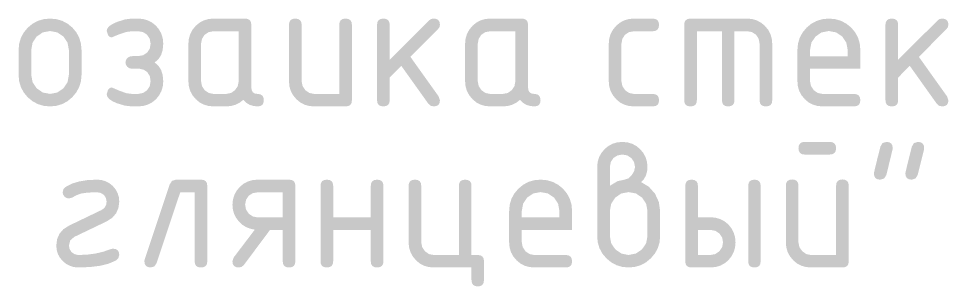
# Model space of a CAD drawing. Header units: millimetres. Extents: x -546 to 1681, y -650 to 1730.
# Drawn here: x 1016.82 to 1039.22, y 727.79 to 734.24 of the extents above; entities that cross this region are included whole.
import ezdxf

# ---------------------------------------------------------------- set-up
doc = ezdxf.new("R2010")
doc.units = ezdxf.units.MM

msp = doc.modelspace()

# ---------------------------------------------------------------- hatches: boundary and pattern name
h = msp.add_hatch(color=7)
h.paths.add_polyline_path([(1016.817, 732.882), (1016.817, 733.487), (1016.831, 733.64), (1016.872, 733.78), (1016.94, 733.908), (1017.037, 734.025), (1017.154, 734.122), (1017.282, 734.19), (1017.422, 734.231), (1017.575, 734.245), (1017.727, 734.231), (1017.868, 734.191), (1017.996, 734.123), (1018.112, 734.029), (1018.209, 733.912), (1018.278, 733.784), (1018.319, 733.642), (1018.333, 733.487), (1018.333, 732.882), (1018.319, 732.732), (1018.276, 732.593), (1018.206, 732.465), (1018.108, 732.348), (1017.994, 732.252), (1017.865, 732.183), (1017.725, 732.142), (1017.575, 732.128), (1017.422, 732.142), (1017.282, 732.183), (1017.154, 732.252), (1017.037, 732.348), (1016.94, 732.465), (1016.872, 732.593), (1016.831, 732.732)])
h.paths.add_polyline_path([(1018.028, 732.886), (1018.028, 733.491), (1017.996, 733.665), (1017.897, 733.813), (1017.75, 733.912), (1017.575, 733.945), (1017.4, 733.912), (1017.253, 733.813), (1017.154, 733.665), (1017.122, 733.491), (1017.122, 732.886), (1017.154, 732.709), (1017.253, 732.564), (1017.4, 732.463), (1017.575, 732.429), (1017.75, 732.463), (1017.897, 732.564), (1017.996, 732.711)])
h = msp.add_hatch(color=7)
h.dxf.hatch_style = 2
h.paths.add_polyline_path([(1019.997, 732.734), (1019.978, 732.859), (1019.917, 732.954), (1019.841, 733.008), (1019.739, 733.035), (1019.545, 733.035), (1019.482, 733.05), (1019.439, 733.081), (1019.404, 733.129), (1019.392, 733.187), (1019.404, 733.248), (1019.439, 733.297), (1019.498, 733.331), (1019.586, 733.343), (1019.633, 733.343), (1019.684, 733.339), (1019.818, 733.361), (1019.917, 733.428), (1019.978, 733.523), (1019.997, 733.64), (1019.977, 733.757), (1019.913, 733.855), (1019.814, 733.92), (1019.697, 733.94), (1019.545, 733.94), (1019.404, 733.921), (1019.235, 733.864), (1019.154, 733.831), (1019.097, 733.807), (1019.063, 733.793), (1019.012, 733.801), (1018.973, 733.843), (1018.939, 733.948), (1018.955, 734.007), (1019.002, 734.063), (1019.08, 734.115), (1019.189, 734.164), (1019.379, 734.225), (1019.545, 734.245), (1019.697, 734.245), (1019.819, 734.234), (1019.932, 734.201), (1020.035, 734.147), (1020.128, 734.071), (1020.204, 733.978), (1020.258, 733.875), (1020.291, 733.762), (1020.302, 733.64), (1020.289, 733.492), (1020.251, 733.367), (1020.186, 733.265), (1020.095, 733.187), (1020.186, 733.108), (1020.251, 733.006), (1020.289, 732.881), (1020.302, 732.734), (1020.291, 732.611), (1020.258, 732.499), (1020.204, 732.396), (1020.128, 732.302), (1020.035, 732.225), (1019.932, 732.171), (1019.819, 732.139), (1019.697, 732.128), (1019.545, 732.128), (1019.376, 732.147), (1019.185, 732.204), (1019.076, 732.254), (1019, 732.307), (1018.954, 732.364), (1018.939, 732.425), (1018.973, 732.531), (1019.012, 732.571), (1019.057, 732.585), (1019.071, 732.581), (1019.106, 732.566), (1019.162, 732.542), (1019.24, 732.509), (1019.405, 732.448), (1019.545, 732.429), (1019.697, 732.429), (1019.814, 732.451), (1019.913, 732.518), (1019.976, 732.616)])
h = msp.add_hatch(color=7)
h.paths.add_polyline_path([(1022.119, 733.94), (1021.514, 733.94), (1021.396, 733.918), (1021.298, 733.855), (1021.235, 733.757), (1021.213, 733.64), (1021.213, 732.734), (1021.235, 732.618), (1021.302, 732.518), (1021.4, 732.451), (1021.514, 732.429), (1021.818, 732.429), (1021.934, 732.451), (1022.03, 732.518), (1022.097, 732.616), (1022.119, 732.734)])
h.paths.add_polyline_path([(1022.724, 732.277), (1022.715, 732.21), (1022.687, 732.164), (1022.64, 732.137), (1022.576, 732.128), (1022.474, 732.138), (1022.382, 732.167), (1022.301, 732.216), (1022.229, 732.285), (1022.139, 732.216), (1022.041, 732.167), (1021.934, 732.138), (1021.818, 732.128), (1021.514, 732.128), (1021.392, 732.139), (1021.279, 732.171), (1021.177, 732.225), (1021.086, 732.302), (1021.008, 732.395), (1020.953, 732.497), (1020.919, 732.61), (1020.908, 732.734), (1020.908, 733.64), (1020.919, 733.762), (1020.953, 733.875), (1021.008, 733.978), (1021.086, 734.071), (1021.177, 734.147), (1021.279, 734.201), (1021.392, 734.234), (1021.514, 734.245), (1022.271, 734.245), (1022.338, 734.236), (1022.386, 734.207), (1022.414, 734.161), (1022.424, 734.097), (1022.424, 732.581), (1022.434, 732.515), (1022.462, 732.467), (1022.51, 732.438), (1022.576, 732.429), (1022.64, 732.419), (1022.687, 732.391), (1022.715, 732.343)])
h = msp.add_hatch(color=7)
h.dxf.hatch_style = 2
h.paths.add_polyline_path([(1024.847, 734.097), (1024.847, 732.277), (1024.837, 732.21), (1024.808, 732.164), (1024.761, 732.137), (1024.694, 732.128), (1023.936, 732.128), (1023.814, 732.139), (1023.702, 732.171), (1023.6, 732.225), (1023.509, 732.302), (1023.431, 732.395), (1023.375, 732.497), (1023.342, 732.61), (1023.331, 732.734), (1023.331, 734.097), (1023.34, 734.161), (1023.369, 734.207), (1023.417, 734.236), (1023.483, 734.245), (1023.55, 734.236), (1023.597, 734.207), (1023.626, 734.161), (1023.636, 734.097), (1023.636, 732.734), (1023.658, 732.618), (1023.725, 732.518), (1023.823, 732.451), (1023.936, 732.429), (1024.542, 732.429), (1024.542, 734.097), (1024.551, 734.161), (1024.58, 734.207), (1024.627, 734.236), (1024.694, 734.245), (1024.761, 734.236), (1024.808, 734.207), (1024.837, 734.161)])
h = msp.add_hatch(color=7)
h.dxf.hatch_style = 2
h.paths.add_polyline_path([(1025.757, 733.25), (1026.71, 734.203), (1026.756, 734.235), (1026.816, 734.245), (1026.883, 734.236), (1026.93, 734.207), (1026.959, 734.161), (1026.968, 734.097), (1026.956, 734.039), (1026.922, 733.991), (1026.257, 733.322), (1026.939, 732.365), (1026.968, 732.277), (1026.959, 732.21), (1026.93, 732.164), (1026.883, 732.137), (1026.816, 732.128), (1026.743, 732.144), (1026.689, 732.192), (1026.037, 733.106), (1025.757, 732.823), (1025.757, 732.277), (1025.748, 732.21), (1025.719, 732.164), (1025.672, 732.137), (1025.605, 732.128), (1025.538, 732.137), (1025.491, 732.164), (1025.462, 732.21), (1025.453, 732.277), (1025.453, 734.097), (1025.462, 734.161), (1025.491, 734.207), (1025.538, 734.236), (1025.605, 734.245), (1025.672, 734.236), (1025.719, 734.207), (1025.748, 734.161), (1025.757, 734.097)])
h = msp.add_hatch(color=7)
h.paths.add_polyline_path([(1028.785, 733.94), (1028.18, 733.94), (1028.062, 733.918), (1027.964, 733.855), (1027.901, 733.757), (1027.879, 733.64), (1027.879, 732.734), (1027.901, 732.618), (1027.968, 732.518), (1028.066, 732.451), (1028.18, 732.429), (1028.484, 732.429), (1028.6, 732.451), (1028.696, 732.518), (1028.763, 732.616), (1028.785, 732.734)])
h.paths.add_polyline_path([(1029.391, 732.277), (1029.381, 732.21), (1029.353, 732.164), (1029.307, 732.137), (1029.242, 732.128), (1029.14, 732.138), (1029.048, 732.167), (1028.967, 732.216), (1028.895, 732.285), (1028.805, 732.216), (1028.707, 732.167), (1028.6, 732.138), (1028.484, 732.128), (1028.18, 732.128), (1028.058, 732.139), (1027.945, 732.171), (1027.843, 732.225), (1027.752, 732.302), (1027.675, 732.395), (1027.619, 732.497), (1027.585, 732.61), (1027.574, 732.734), (1027.574, 733.64), (1027.585, 733.762), (1027.619, 733.875), (1027.675, 733.978), (1027.752, 734.071), (1027.843, 734.147), (1027.945, 734.201), (1028.058, 734.234), (1028.18, 734.245), (1028.937, 734.245), (1029.004, 734.236), (1029.052, 734.207), (1029.081, 734.161), (1029.09, 734.097), (1029.09, 732.581), (1029.1, 732.515), (1029.128, 732.467), (1029.176, 732.438), (1029.242, 732.429), (1029.307, 732.419), (1029.353, 732.391), (1029.381, 732.343)])
h = msp.add_hatch(color=7)
h.dxf.hatch_style = 2
h.paths.add_polyline_path([(1031.34, 733.64), (1031.34, 732.734), (1031.362, 732.618), (1031.429, 732.518), (1031.527, 732.451), (1031.641, 732.429), (1032.094, 732.429), (1032.161, 732.419), (1032.208, 732.391), (1032.237, 732.343), (1032.246, 732.277), (1032.237, 732.21), (1032.208, 732.164), (1032.161, 732.137), (1032.094, 732.128), (1031.641, 732.128), (1031.519, 732.139), (1031.406, 732.171), (1031.304, 732.225), (1031.213, 732.302), (1031.136, 732.395), (1031.08, 732.497), (1031.046, 732.61), (1031.035, 732.734), (1031.035, 733.64), (1031.046, 733.762), (1031.08, 733.875), (1031.136, 733.978), (1031.213, 734.071), (1031.304, 734.147), (1031.406, 734.201), (1031.519, 734.234), (1031.641, 734.245), (1032.094, 734.245), (1032.161, 734.235), (1032.208, 734.207), (1032.237, 734.159), (1032.246, 734.093), (1032.237, 734.026), (1032.208, 733.978), (1032.161, 733.95), (1032.094, 733.94), (1031.641, 733.94), (1031.523, 733.918), (1031.425, 733.855), (1031.362, 733.757)])
h = msp.add_hatch(color=7)
h.dxf.hatch_style = 2
h.paths.add_polyline_path([(1033.005, 734.245), (1034.368, 734.245), (1034.49, 734.234), (1034.601, 734.201), (1034.702, 734.147), (1034.795, 734.071), (1034.873, 733.978), (1034.929, 733.875), (1034.962, 733.762), (1034.973, 733.64), (1034.973, 732.277), (1034.964, 732.21), (1034.935, 732.164), (1034.887, 732.137), (1034.821, 732.128), (1034.754, 732.137), (1034.706, 732.164), (1034.678, 732.21), (1034.668, 732.277), (1034.668, 733.64), (1034.647, 733.757), (1034.584, 733.855), (1034.485, 733.92), (1034.368, 733.94), (1034.063, 733.94), (1034.063, 732.277), (1034.054, 732.21), (1034.025, 732.164), (1033.977, 732.137), (1033.911, 732.128), (1033.846, 732.137), (1033.8, 732.164), (1033.772, 732.21), (1033.762, 732.277), (1033.762, 733.94), (1033.157, 733.94), (1033.157, 732.277), (1033.148, 732.21), (1033.119, 732.164), (1033.071, 732.137), (1033.005, 732.128), (1032.938, 732.137), (1032.89, 732.164), (1032.862, 732.21), (1032.852, 732.277), (1032.852, 734.097), (1032.862, 734.161), (1032.89, 734.207), (1032.938, 734.236)])
h = msp.add_hatch(color=7)
h.paths.add_polyline_path([(1036.338, 733.945), (1036.163, 733.912), (1036.016, 733.813), (1035.917, 733.666), (1035.884, 733.491), (1035.884, 733.339), (1036.791, 733.339), (1036.791, 733.491), (1036.758, 733.666), (1036.659, 733.813), (1036.513, 733.912)])
h.paths.add_polyline_path([(1035.884, 733.035), (1035.884, 732.734), (1035.907, 732.618), (1035.974, 732.518), (1036.072, 732.451), (1036.185, 732.429), (1036.943, 732.429), (1037.01, 732.419), (1037.057, 732.391), (1037.086, 732.343), (1037.096, 732.277), (1037.086, 732.21), (1037.057, 732.164), (1037.01, 732.137), (1036.943, 732.128), (1036.185, 732.128), (1036.063, 732.139), (1035.951, 732.171), (1035.849, 732.225), (1035.758, 732.302), (1035.68, 732.395), (1035.624, 732.497), (1035.591, 732.61), (1035.58, 732.734), (1035.58, 733.487), (1035.593, 733.64), (1035.634, 733.78), (1035.703, 733.908), (1035.8, 734.025), (1035.917, 734.122), (1036.045, 734.19), (1036.185, 734.231), (1036.338, 734.245), (1036.49, 734.231), (1036.63, 734.191), (1036.758, 734.123), (1036.875, 734.029), (1036.972, 733.912), (1037.041, 733.784), (1037.082, 733.644), (1037.096, 733.491), (1037.096, 733.035)])
h = msp.add_hatch(color=7)
h.dxf.hatch_style = 2
h.paths.add_polyline_path([(1038.006, 733.25), (1038.959, 734.203), (1039.005, 734.235), (1039.065, 734.245), (1039.132, 734.236), (1039.179, 734.207), (1039.208, 734.161), (1039.217, 734.097), (1039.205, 734.039), (1039.17, 733.991), (1038.506, 733.322), (1039.188, 732.365), (1039.217, 732.277), (1039.208, 732.21), (1039.179, 732.164), (1039.132, 732.137), (1039.065, 732.128), (1038.992, 732.144), (1038.938, 732.192), (1038.286, 733.106), (1038.006, 732.823), (1038.006, 732.277), (1037.997, 732.21), (1037.968, 732.164), (1037.921, 732.137), (1037.854, 732.128), (1037.787, 732.137), (1037.74, 732.164), (1037.711, 732.21), (1037.701, 732.277), (1037.701, 734.097), (1037.711, 734.161), (1037.74, 734.207), (1037.787, 734.236), (1037.854, 734.245), (1037.921, 734.236), (1037.968, 734.207), (1037.997, 734.161), (1038.006, 734.097)])
h = msp.add_hatch(color=7)
h.paths.add_polyline_path([(1031.061, 730.214), (1031.245, 730.325), (1031.413, 730.362), (1031.504, 730.39), (1031.587, 730.468), (1031.647, 730.568), (1031.667, 730.667), (1031.645, 730.785), (1031.578, 730.883), (1031.48, 730.947), (1031.362, 730.968), (1031.245, 730.946), (1031.146, 730.883), (1031.083, 730.785), (1031.061, 730.667)])
h.paths.add_polyline_path([(1031.815, 730.303), (1032.003, 730.189), (1032.149, 730.024), (1032.241, 729.824), (1032.272, 729.609), (1032.272, 728.999), (1032.258, 728.849), (1032.216, 728.709), (1032.145, 728.58), (1032.048, 728.466), (1031.933, 728.369), (1031.805, 728.3), (1031.665, 728.259), (1031.514, 728.246), (1031.362, 728.259), (1031.222, 728.3), (1031.094, 728.369), (1030.977, 728.466), (1030.88, 728.582), (1030.811, 728.71), (1030.77, 728.849), (1030.756, 728.999), (1030.756, 730.667), (1030.768, 730.789), (1030.801, 730.902), (1030.857, 731.005), (1030.935, 731.099), (1031.027, 731.174), (1031.129, 731.229), (1031.24, 731.261), (1031.362, 731.272), (1031.484, 731.261), (1031.597, 731.228), (1031.7, 731.173), (1031.794, 731.095), (1031.869, 731.003), (1031.923, 730.901), (1031.956, 730.789), (1031.968, 730.667), (1031.958, 730.558), (1031.929, 730.461), (1031.882, 730.376)])
h.paths.add_polyline_path([(1031.968, 729.004), (1031.968, 729.609), (1031.935, 729.782), (1031.836, 729.931), (1031.689, 730.03), (1031.514, 730.062), (1031.339, 730.03), (1031.193, 729.931), (1031.094, 729.782), (1031.061, 729.609), (1031.061, 729.004), (1031.094, 728.827), (1031.193, 728.682), (1031.339, 728.581), (1031.514, 728.546), (1031.689, 728.581), (1031.836, 728.682), (1031.935, 728.828)])
h = msp.add_hatch(color=7)
h.paths.add_polyline_path([(1036.816, 730.214), (1036.816, 728.394), (1036.807, 728.328), (1036.778, 728.282), (1036.731, 728.254), (1036.664, 728.246), (1035.906, 728.246), (1035.784, 728.256), (1035.672, 728.288), (1035.57, 728.342), (1035.479, 728.419), (1035.401, 728.513), (1035.345, 728.616), (1035.312, 728.729), (1035.301, 728.851), (1035.301, 730.214), (1035.31, 730.281), (1035.339, 730.329), (1035.386, 730.357), (1035.453, 730.367), (1035.52, 730.357), (1035.567, 730.329), (1035.596, 730.281), (1035.605, 730.214), (1035.605, 728.851), (1035.628, 728.736), (1035.695, 728.639), (1035.792, 728.569), (1035.906, 728.546), (1036.512, 728.546), (1036.512, 730.214), (1036.521, 730.281), (1036.55, 730.329), (1036.597, 730.357), (1036.664, 730.367), (1036.731, 730.357), (1036.778, 730.329), (1036.807, 730.281)])
h.paths.add_polyline_path([(1036.359, 730.968), (1035.754, 730.968), (1035.689, 730.977), (1035.643, 731.006), (1035.615, 731.053), (1035.605, 731.12), (1035.615, 731.187), (1035.643, 731.234), (1035.689, 731.263), (1035.754, 731.272), (1036.359, 731.272), (1036.426, 731.263), (1036.473, 731.234), (1036.502, 731.187), (1036.512, 731.12), (1036.502, 731.053), (1036.473, 731.006), (1036.426, 730.977)])
h = msp.add_hatch(color=7)
h.paths.add_polyline_path([(1037.727, 731.272), (1037.791, 731.263), (1037.838, 731.235), (1037.866, 731.188), (1037.875, 731.124), (1037.871, 731.086), (1037.723, 730.476), (1037.671, 730.391), (1037.575, 730.362), (1037.508, 730.372), (1037.46, 730.4), (1037.432, 730.448), (1037.422, 730.514), (1037.432, 730.562), (1037.461, 730.686), (1037.51, 730.884), (1037.579, 731.158), (1037.629, 731.244)])
h.paths.add_polyline_path([(1038.481, 731.272), (1038.547, 731.263), (1038.595, 731.235), (1038.624, 731.188), (1038.633, 731.124), (1038.629, 731.082), (1038.477, 730.476), (1038.427, 730.391), (1038.332, 730.362), (1038.266, 730.372), (1038.218, 730.4), (1038.19, 730.448), (1038.18, 730.514), (1038.19, 730.562), (1038.219, 730.686), (1038.268, 730.884), (1038.337, 731.158), (1038.387, 731.244)])
h = msp.add_hatch(color=7)
h.dxf.hatch_style = 2
h.paths.add_polyline_path([(1019.089, 728.699), (1019.156, 728.689), (1019.203, 728.661), (1019.232, 728.613), (1019.242, 728.546), (1019.22, 728.47), (1019.157, 728.411), (1018.991, 728.339), (1018.785, 728.287), (1018.54, 728.256), (1018.255, 728.246), (1018.15, 728.255), (1018.053, 728.284), (1017.963, 728.331), (1017.882, 728.398), (1017.813, 728.479), (1017.764, 728.569), (1017.735, 728.668), (1017.726, 728.775), (1017.745, 728.929), (1017.802, 729.06), (1017.897, 729.168), (1018.03, 729.253), (1018.814, 729.63), (1018.867, 729.666), (1018.905, 729.711), (1018.929, 729.766), (1018.937, 729.833), (1018.921, 729.92), (1018.873, 729.994), (1018.797, 730.042), (1018.712, 730.057), (1018.486, 730.051), (1018.327, 730.028), (1018.219, 729.99), (1018.098, 729.926), (1018.03, 729.909), (1017.973, 729.919), (1017.925, 729.952), (1017.889, 730.003), (1017.878, 730.057), (1017.898, 730.133), (1017.959, 730.193), (1018.106, 730.268), (1018.28, 730.32), (1018.482, 730.352), (1018.712, 730.362), (1018.817, 730.353), (1018.914, 730.324), (1019.004, 730.277), (1019.085, 730.21), (1019.154, 730.127), (1019.203, 730.038), (1019.232, 729.94), (1019.242, 729.833), (1019.222, 729.679), (1019.165, 729.548), (1019.07, 729.44), (1018.937, 729.355), (1018.158, 728.982), (1018.062, 728.899), (1018.03, 728.775), (1018.046, 728.688), (1018.094, 728.614), (1018.168, 728.564), (1018.255, 728.546), (1018.47, 728.555), (1018.671, 728.581), (1018.857, 728.625), (1019.03, 728.686)])
h = msp.add_hatch(color=7)
h.dxf.hatch_style = 2
h.paths.add_polyline_path([(1020.605, 730.362), (1021.211, 730.362), (1021.277, 730.353), (1021.325, 730.325), (1021.354, 730.278), (1021.363, 730.214), (1021.363, 728.394), (1021.354, 728.328), (1021.325, 728.282), (1021.277, 728.254), (1021.211, 728.246), (1021.144, 728.254), (1021.096, 728.282), (1021.068, 728.328), (1021.058, 728.394), (1021.058, 730.057), (1020.711, 730.057), (1020.14, 728.347), (1020.089, 728.271), (1020, 728.246), (1019.933, 728.255), (1019.885, 728.284), (1019.857, 728.331), (1019.847, 728.398), (1019.856, 728.445), (1020.453, 730.239), (1020.513, 730.333)])
h = msp.add_hatch(color=7)
h.paths.add_polyline_path([(1022.507, 729.156), (1022.397, 729.18), (1022.295, 729.22), (1022.203, 729.278), (1022.122, 729.355), (1022.055, 729.444), (1022.007, 729.54), (1021.979, 729.644), (1021.969, 729.757), (1021.98, 729.879), (1022.014, 729.992), (1022.069, 730.095), (1022.147, 730.189), (1022.238, 730.264), (1022.34, 730.318), (1022.452, 730.351), (1022.575, 730.362), (1023.332, 730.362), (1023.399, 730.353), (1023.447, 730.325), (1023.475, 730.278), (1023.485, 730.214), (1023.485, 728.394), (1023.475, 728.328), (1023.447, 728.282), (1023.399, 728.254), (1023.332, 728.246), (1023.266, 728.254), (1023.218, 728.282), (1023.19, 728.328), (1023.18, 728.394), (1023.18, 729.152), (1022.875, 729.152), (1022.244, 728.305), (1022.189, 728.259), (1022.122, 728.246), (1022.055, 728.254), (1022.007, 728.282), (1021.979, 728.328), (1021.969, 728.394), (1021.999, 728.487)])
h.paths.add_polyline_path([(1022.274, 729.757), (1022.296, 729.641), (1022.363, 729.541), (1022.461, 729.474), (1022.575, 729.452), (1023.18, 729.452), (1023.18, 730.057), (1022.575, 730.057), (1022.457, 730.036), (1022.359, 729.973), (1022.296, 729.874)])
h = msp.add_hatch(color=7)
h.dxf.hatch_style = 2
h.paths.add_polyline_path([(1024.396, 729.152), (1024.396, 728.394), (1024.386, 728.328), (1024.358, 728.282), (1024.31, 728.254), (1024.243, 728.246), (1024.177, 728.254), (1024.129, 728.282), (1024.1, 728.328), (1024.091, 728.394), (1024.091, 730.214), (1024.1, 730.278), (1024.129, 730.325), (1024.177, 730.353), (1024.243, 730.362), (1024.31, 730.353), (1024.358, 730.325), (1024.386, 730.278), (1024.396, 730.214), (1024.396, 729.456), (1025.302, 729.456), (1025.302, 730.214), (1025.311, 730.278), (1025.34, 730.325), (1025.387, 730.353), (1025.454, 730.362), (1025.521, 730.353), (1025.568, 730.325), (1025.597, 730.278), (1025.607, 730.214), (1025.607, 728.394), (1025.597, 728.328), (1025.568, 728.282), (1025.521, 728.254), (1025.454, 728.246), (1025.387, 728.254), (1025.34, 728.282), (1025.311, 728.328), (1025.302, 728.394), (1025.302, 729.152)])
h = msp.add_hatch(color=7)
h.dxf.hatch_style = 2
h.paths.add_polyline_path([(1027.88, 728.546), (1027.945, 728.537), (1027.991, 728.508), (1028.019, 728.462), (1028.029, 728.398), (1028.029, 727.941), (1028.019, 727.874), (1027.991, 727.827), (1027.945, 727.798), (1027.88, 727.789), (1027.814, 727.798), (1027.766, 727.827), (1027.738, 727.874), (1027.728, 727.941), (1027.728, 728.246), (1026.818, 728.246), (1026.696, 728.256), (1026.583, 728.288), (1026.482, 728.342), (1026.39, 728.419), (1026.313, 728.513), (1026.257, 728.616), (1026.224, 728.729), (1026.212, 728.851), (1026.212, 730.214), (1026.222, 730.278), (1026.251, 730.325), (1026.298, 730.353), (1026.365, 730.362), (1026.432, 730.353), (1026.479, 730.325), (1026.508, 730.278), (1026.517, 730.214), (1026.517, 728.851), (1026.54, 728.735), (1026.607, 728.635), (1026.704, 728.568), (1026.818, 728.546), (1027.423, 728.546), (1027.423, 730.214), (1027.433, 730.278), (1027.461, 730.325), (1027.509, 730.353), (1027.576, 730.362), (1027.642, 730.353), (1027.69, 730.325), (1027.719, 730.278), (1027.728, 730.214), (1027.728, 728.546)])
h = msp.add_hatch(color=7)
h.paths.add_polyline_path([(1029.393, 730.062), (1029.218, 730.03), (1029.071, 729.931), (1028.972, 729.784), (1028.94, 729.609), (1028.94, 729.456), (1029.846, 729.456), (1029.846, 729.609), (1029.814, 729.784), (1029.715, 729.931), (1029.568, 730.03)])
h.paths.add_polyline_path([(1028.94, 729.152), (1028.94, 728.851), (1028.962, 728.735), (1029.029, 728.635), (1029.127, 728.568), (1029.241, 728.546), (1029.998, 728.546), (1030.065, 728.537), (1030.113, 728.508), (1030.141, 728.46), (1030.151, 728.394), (1030.141, 728.328), (1030.113, 728.282), (1030.065, 728.254), (1029.998, 728.246), (1029.241, 728.246), (1029.118, 728.256), (1029.006, 728.288), (1028.904, 728.342), (1028.813, 728.419), (1028.735, 728.512), (1028.679, 728.614), (1028.646, 728.727), (1028.635, 728.851), (1028.635, 729.604), (1028.648, 729.757), (1028.689, 729.897), (1028.758, 730.026), (1028.855, 730.142), (1028.972, 730.239), (1029.1, 730.308), (1029.24, 730.349), (1029.393, 730.362), (1029.545, 730.349), (1029.685, 730.308), (1029.814, 730.241), (1029.93, 730.146), (1030.027, 730.03), (1030.096, 729.901), (1030.137, 729.761), (1030.151, 729.609), (1030.151, 729.152)])
h = msp.add_hatch(color=7)
h.paths.add_polyline_path([(1034.089, 728.851), (1034.078, 728.729), (1034.045, 728.616), (1033.991, 728.513), (1033.916, 728.419), (1033.822, 728.342), (1033.719, 728.288), (1033.606, 728.256), (1033.484, 728.246), (1033.031, 728.246), (1032.964, 728.254), (1032.916, 728.282), (1032.888, 728.328), (1032.878, 728.394), (1032.878, 730.214), (1032.888, 730.278), (1032.916, 730.325), (1032.964, 730.353), (1033.031, 730.362), (1033.097, 730.353), (1033.145, 730.325), (1033.173, 730.278), (1033.183, 730.214), (1033.183, 729.456), (1033.484, 729.456), (1033.606, 729.445), (1033.719, 729.412), (1033.822, 729.358), (1033.916, 729.283), (1033.991, 729.189), (1034.045, 729.086), (1034.078, 728.973)])
h.paths.add_polyline_path([(1033.788, 728.851), (1033.766, 728.968), (1033.699, 729.067), (1033.601, 729.13), (1033.484, 729.152), (1033.183, 729.152), (1033.183, 728.546), (1033.484, 728.546), (1033.601, 728.568), (1033.699, 728.635), (1033.766, 728.734)])
h.paths.add_polyline_path([(1034.394, 730.214), (1034.404, 730.278), (1034.432, 730.325), (1034.48, 730.353), (1034.546, 730.362), (1034.61, 730.353), (1034.657, 730.325), (1034.685, 730.278), (1034.694, 730.214), (1034.694, 728.394), (1034.685, 728.328), (1034.657, 728.282), (1034.61, 728.254), (1034.546, 728.246), (1034.48, 728.254), (1034.432, 728.282), (1034.404, 728.328), (1034.394, 728.394)])

doc.saveas('drawing.dxf')
